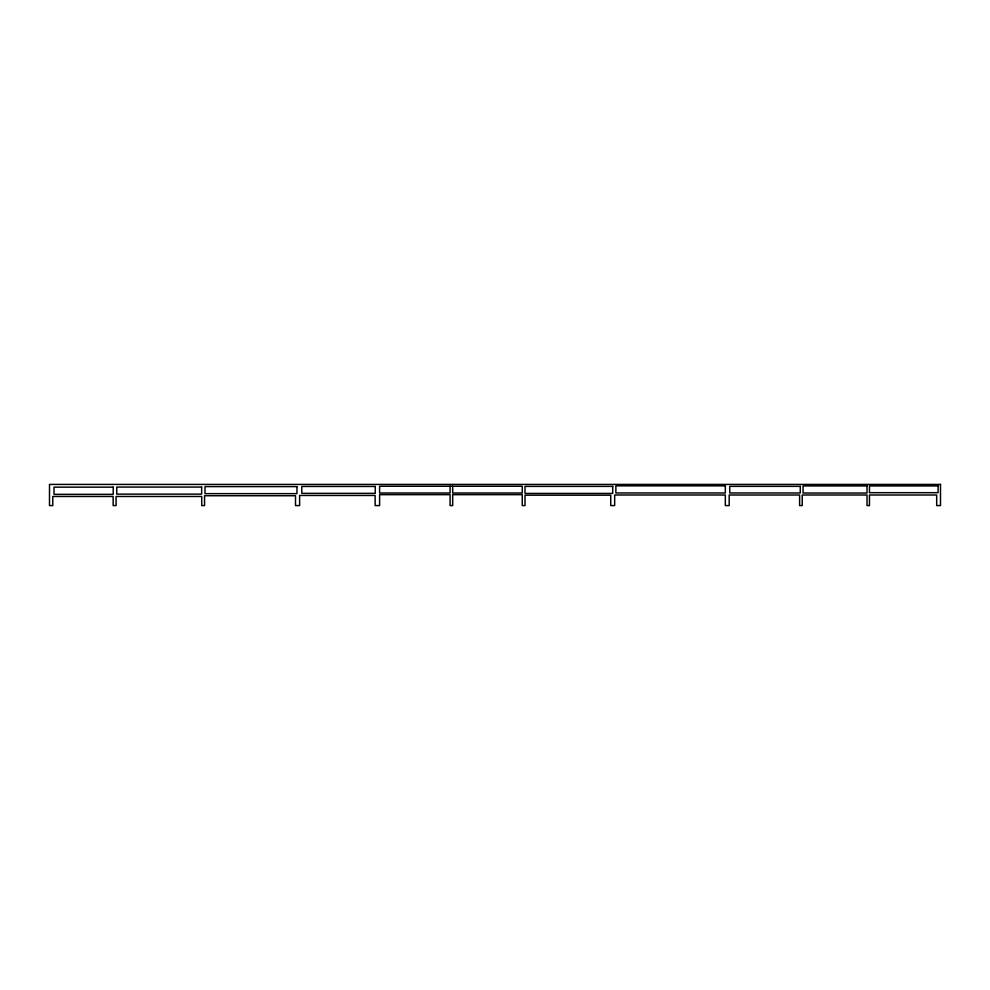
<?xml version="1.0" encoding="UTF-8"?>
<svg xmlns="http://www.w3.org/2000/svg" width="990" height="990" viewBox="0 0 990 990"><rect width="100%" height="100%" fill="white"/><g stroke="black" fill="none" stroke-linecap="round" stroke-linejoin="round"><path stroke-width="1.49" d="M452.69 486.251L452.69 493.008L522.25 493.008L522.25 486.251L379.603 486.251L379.603 493.008L450.079 493.008L450.079 486.251M940.5 484.419L49.5 484.419L49.5 505.581L52.767 505.581L52.767 496.473L113.145 496.473L113.145 505.581L116.078 505.581L116.078 496.473L201.725 496.473L201.725 505.581L204.559 505.581L204.559 495.73L295.503 495.73L295.503 505.581L299.624 505.581L299.624 495.446L375.136 495.446L375.136 505.581L379.603 505.581L379.603 494.666L450.079 494.666L450.079 505.581L452.69 505.581L452.69 494.666L522.25 494.666L522.25 505.581L525.009 505.581L525.009 495.186L610.743 495.186L610.743 505.581L614.666 505.581L614.666 495L725.324 495L725.324 505.581L729.185 505.581L729.185 495.012L799.611 495.012L799.611 505.581L802.234 505.581L802.234 495L867.017 495L867.017 505.581L869.468 505.581L869.468 495L936.688 495L936.688 505.581L940.5 505.581L940.5 484.419M725.324 485.855L615.867 485.855L615.867 492.971L725.324 492.971L725.324 485.855M867.017 485.929L803.051 485.929L803.051 493.032L867.017 493.032L867.017 485.929M938.087 485.929L869.468 485.929L869.468 492.686L938.087 492.686L938.087 485.929M612.723 486.387L525.009 486.387L525.009 493.428L612.723 493.428L612.723 486.387M800.266 486.35L729.741 486.35L729.741 492.971L800.266 492.971L800.266 486.35M296.963 486.597L205.004 486.597L205.004 493.639L296.963 493.639L296.963 486.597M375.26 486.449L301.802 486.449L301.802 493.354L375.26 493.354L375.26 486.449M113.219 487.154L54.017 487.154L54.017 494.357L113.219 494.357L113.219 487.154M201.651 487.068L116.746 487.068L116.746 494.121L201.651 494.121L201.651 487.068"/></g></svg>
